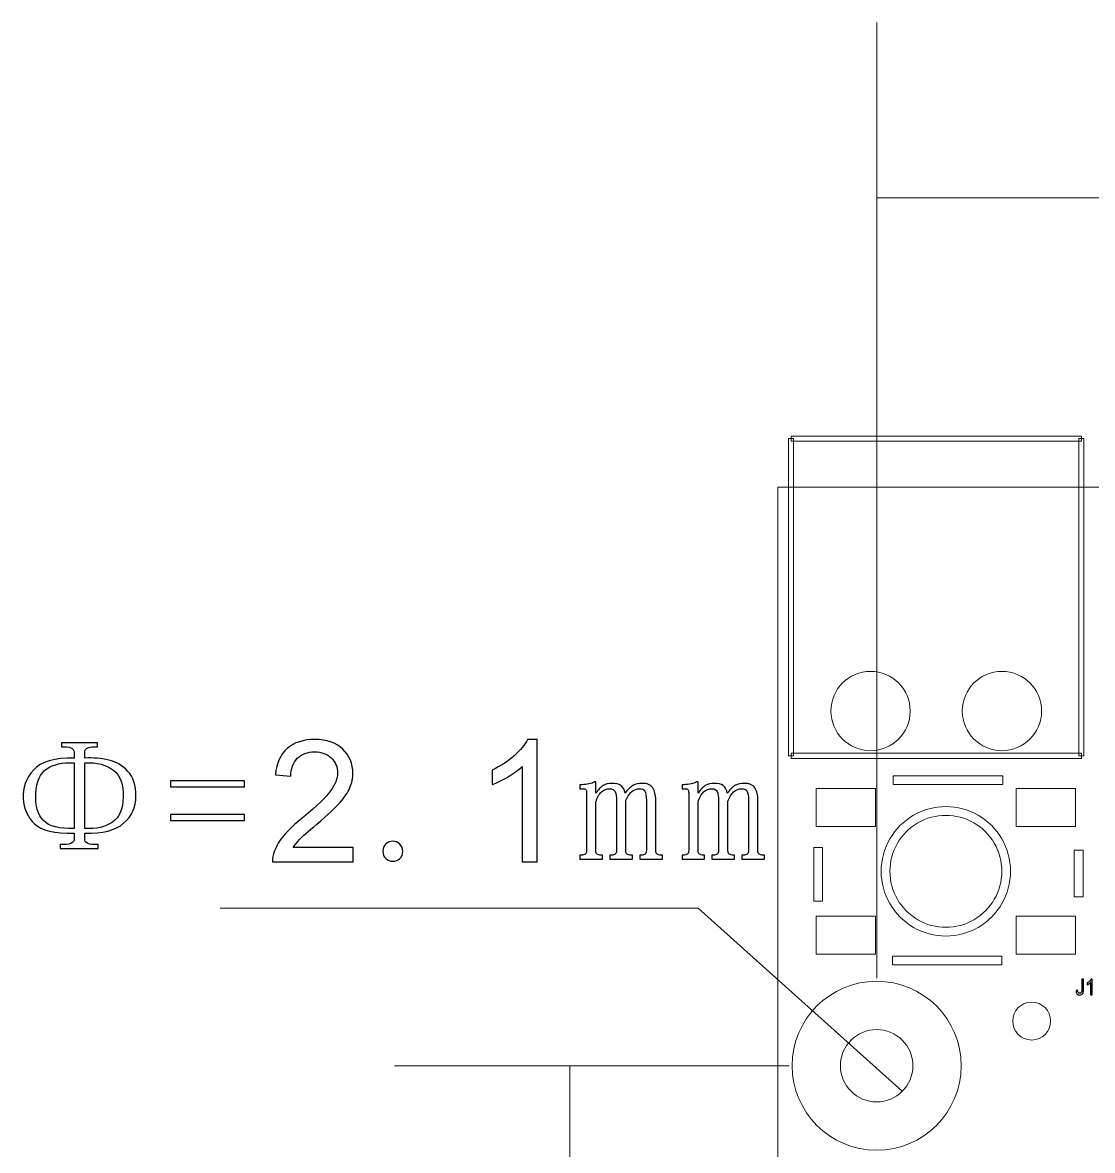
# Model space of a CAD drawing. Header units: millimetres. Extents: x -62 to 58, y -47 to 48.
# Drawn here: x -61.91 to -30.88, y 14.94 to 47.65 of the extents above; entities that cross this region are included whole.
import ezdxf

# ---------------------------------------------------------------- set-up
doc = ezdxf.new("R2010")
doc.units = ezdxf.units.MM
doc.header["$MEASUREMENT"] = 0
for name, color, linetype in [('BG_OUTLINE', 7, 'Continuous'), ('PG_SILKSCREEN_TOP', 7, 'Continuous'), ('PIN_SOLDERMASK_TOP', 7, 'Continuous'), ('RD_SILKSCREEN_TOP', 7, 'Continuous'), ('VC_SOLDERMASK_TOP', 7, 'Continuous')]:
    doc.layers.add(name, color=color, linetype=linetype)

msp = doc.modelspace()

# ---------------------------------------------------------------- linework, layer by layer
at = {"layer": 'BG_OUTLINE', "lineweight": 20}
for points in [[(-37.1347, 19.9389), (-37.1347, 19.9389), (-37.1347, 47.6533), (-37.1347, 47.6533)], [(-37.1347, 42.5733), (-37.1347, 42.5733), (-10.2111, 42.5733), (-10.2111, 42.5733)], [(-39.9999, 21.2812), (-39.9999, 21.2812), (-39.9999, -47.0467), (-39.9999, -47.0467)], [(-39.6745, 17.3989), (-39.6745, 17.3989), (-51.1162, 17.3989), (-51.1162, 17.3989)], [(-46.0362, 9.1232), (-46.0362, 9.1232), (-46.0362, 17.3989), (-46.0362, 17.3989)]]:
    msp.add_open_spline(points, degree=3, dxfattribs=at)
at = {"layer": 'BG_OUTLINE', "lineweight": 9}
for points in [[(-39.9999, -35.8165), (-39.9999, -35.8165), (-39.9999, 34.1833), (-39.9999, 34.1833), (-39.9999, 34.1833), (-39.9999, 34.1833), (39.9999, 34.1833), (39.9999, 34.1833), (39.9999, 34.1833), (39.9999, 34.1833), (39.9999, -35.8165), (39.9999, -35.8165), (39.9999, -35.8165), (39.9999, -35.8165), (-39.9999, -35.8165), (-39.9999, -35.8165)], [(-36.0848, 17.399), (-36.0848, 17.9788), (-36.5549, 18.4489), (-37.1347, 18.4489), (-37.1347, 18.4489), (-37.7146, 18.449), (-38.1847, 17.9789), (-38.1847, 17.399), (-38.1847, 17.399), (-38.1848, 16.8191), (-37.7147, 16.349), (-37.1348, 16.349), (-37.1348, 16.349), (-36.5549, 16.3489), (-36.0848, 16.819), (-36.0848, 17.3989)], [(-36.0848, 17.3989), (-36.0848, 17.9788), (-36.5549, 18.4489), (-37.1347, 18.4489), (-37.1347, 18.4489), (-37.7146, 18.449), (-38.1847, 17.9789), (-38.1847, 17.399), (-38.1847, 17.399), (-38.1848, 16.8191), (-37.7147, 16.349), (-37.1348, 16.3489), (-37.1348, 16.3489), (-36.5549, 16.3489), (-36.0848, 16.819), (-36.0848, 17.3989)], [(-36.0848, 17.3989), (-36.0848, 17.9788), (-36.5549, 18.4489), (-37.1347, 18.4489), (-37.1347, 18.4489), (-37.7146, 18.449), (-38.1847, 17.9789), (-38.1847, 17.399), (-38.1847, 17.399), (-38.1848, 16.8191), (-37.7147, 16.349), (-37.1348, 16.3489), (-37.1348, 16.3489), (-36.5549, 16.3489), (-36.0848, 16.819), (-36.0848, 17.3989)], [(-36.0848, 17.3989), (-36.0848, 17.9788), (-36.5549, 18.4489), (-37.1347, 18.4489), (-37.1347, 18.4489), (-37.7146, 18.4489), (-38.1847, 17.9789), (-38.1847, 17.399), (-38.1847, 17.399), (-38.1848, 16.8191), (-37.7147, 16.349), (-37.1348, 16.3489), (-37.1348, 16.3489), (-36.5549, 16.3489), (-36.0848, 16.819), (-36.0848, 17.3989)], [(-36.0848, 17.3989), (-36.0848, 17.9788), (-36.5549, 18.4489), (-37.1347, 18.4489), (-37.1347, 18.4489), (-37.7146, 18.4489), (-38.1847, 17.9789), (-38.1847, 17.399), (-38.1847, 17.399), (-38.1848, 16.8191), (-37.7147, 16.349), (-37.1348, 16.3489), (-37.1348, 16.3489), (-36.5549, 16.3489), (-36.0848, 16.819), (-36.0848, 17.3989)], [(-36.0848, 17.3989), (-36.0848, 17.9788), (-36.5549, 18.4489), (-37.1347, 18.4489), (-37.1347, 18.4489), (-37.7146, 18.4489), (-38.1847, 17.9788), (-38.1847, 17.399), (-38.1847, 17.399), (-38.1848, 16.8191), (-37.7147, 16.349), (-37.1348, 16.3489), (-37.1348, 16.3489), (-36.5549, 16.3489), (-36.0848, 16.819), (-36.0848, 17.3989)], [(-36.0848, 17.3989), (-36.0848, 17.9788), (-36.5549, 18.4489), (-37.1347, 18.4489), (-37.1347, 18.4489), (-37.7146, 18.4489), (-38.1847, 17.9788), (-38.1847, 17.399), (-38.1847, 17.399), (-38.1848, 16.8191), (-37.7147, 16.349), (-37.1348, 16.3489), (-37.1348, 16.3489), (-36.5549, 16.3489), (-36.0848, 16.819), (-36.0848, 17.3989)], [(-36.0848, 17.3989), (-36.0848, 17.9788), (-36.5549, 18.4489), (-37.1347, 18.4489), (-37.1347, 18.4489), (-37.7146, 18.4489), (-38.1847, 17.9788), (-38.1847, 17.399), (-38.1847, 17.399), (-38.1848, 16.8191), (-37.7147, 16.349), (-37.1348, 16.3489), (-37.1348, 16.3489), (-36.5549, 16.3489), (-36.0848, 16.819), (-36.0848, 17.3989)], [(-36.0848, 17.3989), (-36.0848, 17.9788), (-36.5549, 18.4489), (-37.1347, 18.4489), (-37.1347, 18.4489), (-37.7146, 18.4489), (-38.1847, 17.9788), (-38.1847, 17.399), (-38.1847, 17.399), (-38.1848, 16.8191), (-37.7147, 16.349), (-37.1348, 16.3489), (-37.1348, 16.3489), (-36.5549, 16.3489), (-36.0848, 16.819), (-36.0848, 17.3989)], [(-36.0848, 17.3989), (-36.0848, 17.9788), (-36.5549, 18.4489), (-37.1347, 18.4489), (-37.1347, 18.4489), (-37.7146, 18.4489), (-38.1847, 17.9788), (-38.1847, 17.399), (-38.1847, 17.399), (-38.1848, 16.8191), (-37.7147, 16.3489), (-37.1348, 16.3489), (-37.1348, 16.3489), (-36.5549, 16.3489), (-36.0848, 16.819), (-36.0848, 17.3989)], [(-36.0848, 17.3989), (-36.0848, 17.9788), (-36.5549, 18.4489), (-37.1347, 18.4489), (-37.1347, 18.4489), (-37.7146, 18.4489), (-38.1847, 17.9788), (-38.1847, 17.3989), (-38.1847, 17.3989), (-38.1848, 16.8191), (-37.7147, 16.3489), (-37.1348, 16.3489), (-37.1348, 16.3489), (-36.5549, 16.3489), (-36.0848, 16.819), (-36.0848, 17.3989)], [(-36.0848, 17.3989), (-36.0848, 17.9788), (-36.5549, 18.4489), (-37.1347, 18.4489), (-37.1347, 18.4489), (-37.7146, 18.4489), (-38.1847, 17.9788), (-38.1847, 17.3989), (-38.1847, 17.3989), (-38.1848, 16.8191), (-37.7147, 16.3489), (-37.1348, 16.3489), (-37.1348, 16.3489), (-36.5549, 16.3489), (-36.0848, 16.819), (-36.0848, 17.3989)], [(-36.0848, 17.3989), (-36.0848, 17.9788), (-36.5549, 18.4489), (-37.1347, 18.4489), (-37.1347, 18.4489), (-37.7146, 18.4489), (-38.1847, 17.9788), (-38.1847, 17.3989), (-38.1847, 17.3989), (-38.1848, 16.8191), (-37.7147, 16.3489), (-37.1348, 16.3489), (-37.1348, 16.3489), (-36.5549, 16.3489), (-36.0848, 16.819), (-36.0848, 17.3989)], [(-36.0848, 17.3989), (-36.0848, 17.9788), (-36.5549, 18.4489), (-37.1347, 18.4489), (-37.1347, 18.4489), (-37.7146, 18.4489), (-38.1847, 17.9788), (-38.1847, 17.3989), (-38.1847, 17.3989), (-38.1848, 16.8191), (-37.7147, 16.3489), (-37.1348, 16.3489), (-37.1348, 16.3489), (-36.5549, 16.3489), (-36.0848, 16.819), (-36.0848, 17.3989)], [(-36.0848, 17.3989), (-36.0848, 17.9788), (-36.5549, 18.4489), (-37.1347, 18.4489), (-37.1347, 18.4489), (-37.7146, 18.4489), (-38.1847, 17.9788), (-38.1847, 17.3989), (-38.1847, 17.3989), (-38.1848, 16.8191), (-37.7147, 16.3489), (-37.1348, 16.3489), (-37.1348, 16.3489), (-36.5549, 16.3489), (-36.0848, 16.819), (-36.0848, 17.3989)], [(-36.0848, 17.3989), (-36.0848, 17.9788), (-36.5549, 18.4489), (-37.1347, 18.4489), (-37.1347, 18.4489), (-37.7146, 18.4489), (-38.1847, 17.9788), (-38.1847, 17.3989), (-38.1847, 17.3989), (-38.1848, 16.8191), (-37.7147, 16.3489), (-37.1348, 16.3489), (-37.1348, 16.3489), (-36.5549, 16.3489), (-36.0848, 16.819), (-36.0848, 17.3989)], [(-36.0848, 17.3989), (-36.0848, 17.9788), (-36.5549, 18.4489), (-37.1347, 18.4489), (-37.1347, 18.4489), (-37.7146, 18.4489), (-38.1847, 17.9788), (-38.1847, 17.3989), (-38.1847, 17.3989), (-38.1848, 16.819), (-37.7147, 16.3489), (-37.1348, 16.3489), (-37.1348, 16.3489), (-36.5549, 16.3489), (-36.0848, 16.819), (-36.0848, 17.3989)], [(-36.0848, 17.3989), (-36.0848, 17.9788), (-36.5549, 18.4489), (-37.1347, 18.4489), (-37.1347, 18.4489), (-37.7146, 18.4489), (-38.1847, 17.9788), (-38.1847, 17.3989), (-38.1847, 17.3989), (-38.1848, 16.819), (-37.7147, 16.3489), (-37.1348, 16.3489), (-37.1348, 16.3489), (-36.5549, 16.3489), (-36.0848, 16.819), (-36.0848, 17.3989)], [(-36.0848, 17.3989), (-36.0848, 17.9788), (-36.5549, 18.4489), (-37.1347, 18.4489), (-37.1347, 18.4489), (-37.7146, 18.4489), (-38.1847, 17.9788), (-38.1847, 17.3989), (-38.1847, 17.3989), (-38.1848, 16.819), (-37.7147, 16.3489), (-37.1348, 16.3489), (-37.1348, 16.3489), (-36.5549, 16.3489), (-36.0848, 16.819), (-36.0848, 17.3989)], [(-36.0848, 17.3989), (-36.0848, 17.9788), (-36.5549, 18.4489), (-37.1347, 18.4489), (-37.1347, 18.4489), (-37.7146, 18.4489), (-38.1847, 17.9788), (-38.1847, 17.3989), (-38.1847, 17.3989), (-38.1848, 16.819), (-37.7147, 16.3489), (-37.1348, 16.3489), (-37.1348, 16.3489), (-36.5549, 16.3489), (-36.0848, 16.819), (-36.0848, 17.3989)], [(-36.0848, 17.3989), (-36.0848, 17.9788), (-36.5549, 18.4489), (-37.1347, 18.4489), (-37.1347, 18.4489), (-37.7146, 18.4489), (-38.1847, 17.9788), (-38.1847, 17.3989), (-38.1847, 17.3989), (-38.1848, 16.819), (-37.7147, 16.3489), (-37.1348, 16.3489), (-37.1348, 16.3489), (-36.5549, 16.3489), (-36.0848, 16.819), (-36.0848, 17.3989)]]:
    msp.add_open_spline(points, degree=3, knots=[0, 0, 0, 0, 0.25, 0.25, 0.25, 0.25, 0.5, 0.5, 0.5, 0.5, 0.75, 0.75, 0.75, 0.75, 1, 1, 1, 1], dxfattribs=at)
at = {"layer": 'BG_OUTLINE'}
for points, knots in [([(-52.32, 23.7295), (-52.32, 23.7295), (-52.32, 23.3122), (-52.32, 23.3122), (-52.32, 23.3122), (-52.32, 23.3122), (-54.6569, 23.3122), (-54.6569, 23.3122), (-54.6569, 23.3122), (-54.6602, 23.4167), (-54.6437, 23.5172), (-54.6067, 23.6135), (-54.6067, 23.6135), (-54.5474, 23.7732), (-54.4519, 23.9296), (-54.3211, 24.0843), (-54.3211, 24.0843), (-54.1893, 24.2382), (-54, 24.4168), (-53.7531, 24.6193), (-53.7531, 24.6193), (-53.3687, 24.9346), (-53.1086, 25.184), (-52.9736, 25.3684), (-52.9736, 25.3684), (-52.8386, 25.5519), (-52.7711, 25.7265), (-52.7711, 25.8903), (-52.7711, 25.8903), (-52.7711, 26.0623), (-52.8328, 26.2072), (-52.9555, 26.3257), (-52.9555, 26.3257), (-53.0789, 26.4434), (-53.2395, 26.5027), (-53.437, 26.5027), (-53.437, 26.5027), (-53.6461, 26.5027), (-53.8132, 26.4401), (-53.9383, 26.3142), (-53.9383, 26.3142), (-54.0642, 26.1891), (-54.1276, 26.0154), (-54.1293, 25.7939), (-54.1293, 25.7939), (-54.1293, 25.7939), (-54.5754, 25.8392), (-54.5754, 25.8392), (-54.5754, 25.8392), (-54.5449, 26.1726), (-54.4297, 26.4261), (-54.2305, 26.6006), (-54.2305, 26.6006), (-54.0313, 26.7751), (-53.763, 26.8624), (-53.4271, 26.8624), (-53.4271, 26.8624), (-53.088, 26.8624), (-52.8197, 26.7677), (-52.6221, 26.58), (-52.6221, 26.58), (-52.4237, 26.3915), (-52.325, 26.1586), (-52.325, 25.8804), (-52.325, 25.8804), (-52.325, 25.7388), (-52.3538, 25.5997), (-52.4122, 25.463), (-52.4122, 25.463), (-52.4698, 25.3264), (-52.5661, 25.1824), (-52.7003, 25.0317), (-52.7003, 25.0317), (-52.8345, 24.8803), (-53.0575, 24.6728), (-53.3695, 24.4094), (-53.3695, 24.4094), (-53.6296, 24.1905), (-53.7967, 24.0423), (-53.8708, 23.9641), (-53.8708, 23.9641), (-53.9449, 23.8867), (-54.0058, 23.8085), (-54.0544, 23.7295), (-54.0544, 23.7295), (-54.0544, 23.7295), (-52.32, 23.7295), (-52.32, 23.7295)], [0, 0, 0, 0, 0.0454545, 0.0454545, 0.0454545, 0.0454545, 0.0909091, 0.0909091, 0.0909091, 0.0909091, 0.1363636, 0.1363636, 0.1363636, 0.1363636, 0.1818182, 0.1818182, 0.1818182, 0.1818182, 0.2272727, 0.2272727, 0.2272727, 0.2272727, 0.2727273, 0.2727273, 0.2727273, 0.2727273, 0.3181818, 0.3181818, 0.3181818, 0.3181818, 0.3636364, 0.3636364, 0.3636364, 0.3636364, 0.4090909, 0.4090909, 0.4090909, 0.4090909, 0.4545455, 0.4545455, 0.4545455, 0.4545455, 0.5, 0.5, 0.5, 0.5, 0.5454545, 0.5454545, 0.5454545, 0.5454545, 0.5909091, 0.5909091, 0.5909091, 0.5909091, 0.6363636, 0.6363636, 0.6363636, 0.6363636, 0.6818182, 0.6818182, 0.6818182, 0.6818182, 0.7272727, 0.7272727, 0.7272727, 0.7272727, 0.7727273, 0.7727273, 0.7727273, 0.7727273, 0.8181818, 0.8181818, 0.8181818, 0.8181818, 0.8636364, 0.8636364, 0.8636364, 0.8636364, 0.9090909, 0.9090909, 0.9090909, 0.9090909, 0.9545455, 0.9545455, 0.9545455, 0.9545455, 1, 1, 1, 1]), ([(-46.9825, 23.3122), (-46.9825, 23.3122), (-47.4163, 23.3122), (-47.4163, 23.3122), (-47.4163, 23.3122), (-47.4163, 23.3122), (-47.4163, 26.0779), (-47.4163, 26.0779), (-47.4163, 26.0779), (-47.5208, 25.9783), (-47.6575, 25.8787), (-47.827, 25.7791), (-47.827, 25.7791), (-47.9974, 25.6795), (-48.1497, 25.6046), (-48.2847, 25.5552), (-48.2847, 25.5552), (-48.2847, 25.5552), (-48.2847, 25.9742), (-48.2847, 25.9742), (-48.2847, 25.9742), (-48.0419, 26.0886), (-47.8295, 26.2269), (-47.6476, 26.3891), (-47.6476, 26.3891), (-47.4665, 26.5521), (-47.3373, 26.7093), (-47.2615, 26.8624), (-47.2615, 26.8624), (-47.2615, 26.8624), (-46.9825, 26.8624), (-46.9825, 26.8624), (-46.9825, 26.8624), (-46.9825, 26.8624), (-46.9825, 23.3122), (-46.9825, 23.3122)], [0, 0, 0, 0, 0.1111111, 0.1111111, 0.1111111, 0.1111111, 0.2222222, 0.2222222, 0.2222222, 0.2222222, 0.3333333, 0.3333333, 0.3333333, 0.3333333, 0.4444444, 0.4444444, 0.4444444, 0.4444444, 0.5555556, 0.5555556, 0.5555556, 0.5555556, 0.6666667, 0.6666667, 0.6666667, 0.6666667, 0.7777778, 0.7777778, 0.7777778, 0.7777778, 0.8888889, 0.8888889, 0.8888889, 0.8888889, 1, 1, 1, 1]), ([(-61.5902, 25.9742), (-61.3712, 26.2187), (-60.9786, 26.3347), (-60.4131, 26.3216), (-60.4131, 26.3216), (-60.4131, 26.3216), (-60.4131, 26.4953), (-60.4131, 26.4953), (-60.4131, 26.4953), (-60.4131, 26.6113), (-60.5349, 26.6624), (-60.7794, 26.65), (-60.7794, 26.65), (-60.7794, 26.65), (-60.7794, 26.7652), (-60.7794, 26.7652), (-60.7794, 26.7652), (-60.7794, 26.7652), (-59.7381, 26.7652), (-59.7381, 26.7652), (-59.7381, 26.7652), (-59.7381, 26.7652), (-59.7381, 26.65), (-59.7381, 26.65), (-59.7381, 26.65), (-59.9818, 26.6624), (-60.1044, 26.6113), (-60.1044, 26.4953), (-60.1044, 26.4953), (-60.1044, 26.4953), (-60.1044, 26.3216), (-60.1044, 26.3216), (-60.1044, 26.3216), (-59.8599, 26.3347), (-59.6286, 26.315), (-59.4097, 26.264), (-59.4097, 26.264), (-59.1916, 26.2121), (-59.0047, 26.1034), (-58.85, 25.9363), (-58.85, 25.9363), (-58.696, 25.7684), (-58.6187, 25.5273), (-58.6187, 25.2128), (-58.6187, 25.2128), (-58.6187, 24.8976), (-58.738, 24.6366), (-58.9759, 24.4308), (-58.9759, 24.4308), (-59.2138, 24.2251), (-59.5899, 24.1287), (-60.1044, 24.1419), (-60.1044, 24.1419), (-60.1044, 24.1419), (-60.1044, 23.9872), (-60.1044, 23.9872), (-60.1044, 23.9872), (-60.1176, 23.8588), (-59.9883, 23.8011), (-59.7184, 23.8135), (-59.7184, 23.8135), (-59.7184, 23.8135), (-59.7184, 23.6982), (-59.7184, 23.6982), (-59.7184, 23.6982), (-59.7184, 23.6982), (-60.8181, 23.6982), (-60.8181, 23.6982), (-60.8181, 23.6982), (-60.8181, 23.6982), (-60.8181, 23.8135), (-60.8181, 23.8135), (-60.8181, 23.8135), (-60.5349, 23.8011), (-60.3999, 23.8588), (-60.4131, 23.9872), (-60.4131, 23.9872), (-60.4131, 23.9872), (-60.4131, 24.1419), (-60.4131, 24.1419), (-60.4131, 24.1419), (-60.9786, 24.1287), (-61.3613, 24.2193), (-61.5605, 24.4119), (-61.5605, 24.4119), (-61.7606, 24.6045), (-61.8692, 24.8523), (-61.889, 25.1544), (-61.889, 25.1544), (-61.9079, 25.4565), (-61.8083, 25.7306), (-61.5902, 25.9742)], [0, 0, 0, 0, 0.0434783, 0.0434783, 0.0434783, 0.0434783, 0.0869565, 0.0869565, 0.0869565, 0.0869565, 0.1304348, 0.1304348, 0.1304348, 0.1304348, 0.173913, 0.173913, 0.173913, 0.173913, 0.2173913, 0.2173913, 0.2173913, 0.2173913, 0.2608696, 0.2608696, 0.2608696, 0.2608696, 0.3043478, 0.3043478, 0.3043478, 0.3043478, 0.3478261, 0.3478261, 0.3478261, 0.3478261, 0.3913043, 0.3913043, 0.3913043, 0.3913043, 0.4347826, 0.4347826, 0.4347826, 0.4347826, 0.4782609, 0.4782609, 0.4782609, 0.4782609, 0.5217391, 0.5217391, 0.5217391, 0.5217391, 0.5652174, 0.5652174, 0.5652174, 0.5652174, 0.6086957, 0.6086957, 0.6086957, 0.6086957, 0.6521739, 0.6521739, 0.6521739, 0.6521739, 0.6956522, 0.6956522, 0.6956522, 0.6956522, 0.7391304, 0.7391304, 0.7391304, 0.7391304, 0.7826087, 0.7826087, 0.7826087, 0.7826087, 0.826087, 0.826087, 0.826087, 0.826087, 0.8695652, 0.8695652, 0.8695652, 0.8695652, 0.9130435, 0.9130435, 0.9130435, 0.9130435, 0.9565217, 0.9565217, 0.9565217, 0.9565217, 1, 1, 1, 1]), ([(-61.3004, 24.5082), (-61.1333, 24.3411), (-60.8378, 24.2637), (-60.4131, 24.2769), (-60.4131, 24.2769), (-60.4131, 24.2769), (-60.4131, 26.1866), (-60.4131, 26.1866), (-60.4131, 26.1866), (-60.7473, 26.1998), (-61.0107, 26.1421), (-61.2041, 26.0129), (-61.2041, 26.0129), (-61.3967, 25.8845), (-61.5029, 25.6433), (-61.5227, 25.2894), (-61.5227, 25.2894), (-61.5416, 24.9362), (-61.4675, 24.6753), (-61.3004, 24.5082)], [0, 0, 0, 0, 0.2, 0.2, 0.2, 0.2, 0.4, 0.4, 0.4, 0.4, 0.6, 0.6, 0.6, 0.6, 0.8, 0.8, 0.8, 0.8, 1, 1, 1, 1]), ([(-59.2648, 25.9652), (-59.4648, 26.1257), (-59.7439, 26.1998), (-60.1044, 26.1866), (-60.1044, 26.1866), (-60.1044, 26.1866), (-60.1044, 24.2769), (-60.1044, 24.2769), (-60.1044, 24.2769), (-59.7702, 24.2637), (-59.5027, 24.3247), (-59.3035, 24.4605), (-59.3035, 24.4605), (-59.1043, 24.5955), (-58.9981, 24.8391), (-58.9858, 25.1931), (-58.9858, 25.1931), (-58.9726, 25.547), (-59.0656, 25.8038), (-59.2648, 25.9652)], [0, 0, 0, 0, 0.2, 0.2, 0.2, 0.2, 0.4, 0.4, 0.4, 0.4, 0.6, 0.6, 0.6, 0.6, 0.8, 0.8, 0.8, 0.8, 1, 1, 1, 1]), ([(-57.6153, 25.4919), (-57.6153, 25.4919), (-57.6153, 25.6655), (-57.6153, 25.6655), (-57.6153, 25.6655), (-57.6153, 25.6655), (-55.4735, 25.6655), (-55.4735, 25.6655), (-55.4735, 25.6655), (-55.4735, 25.6655), (-55.4735, 25.4919), (-55.4735, 25.4919), (-55.4735, 25.4919), (-55.4735, 25.4919), (-57.6153, 25.4919), (-57.6153, 25.4919)], [0, 0, 0, 0, 0.25, 0.25, 0.25, 0.25, 0.5, 0.5, 0.5, 0.5, 0.75, 0.75, 0.75, 0.75, 1, 1, 1, 1]), ([(-45.6825, 25.5503), (-45.615, 25.5503), (-45.5483, 25.5569), (-45.4808, 25.5701), (-45.4808, 25.5701), (-45.4141, 25.5824), (-45.3606, 25.6022), (-45.3203, 25.6277), (-45.3203, 25.6277), (-45.3203, 25.6277), (-45.28, 25.6277), (-45.28, 25.6277), (-45.28, 25.6277), (-45.28, 25.6277), (-45.28, 25.2992), (-45.28, 25.2992), (-45.28, 25.2992), (-45.2158, 25.4021), (-45.145, 25.4762), (-45.0676, 25.5215), (-45.0676, 25.5215), (-44.9902, 25.5668), (-44.9071, 25.589), (-44.8165, 25.589), (-44.8165, 25.589), (-44.7013, 25.589), (-44.6107, 25.5668), (-44.5465, 25.5215), (-44.5465, 25.5215), (-44.4823, 25.4762), (-44.4437, 25.4021), (-44.4305, 25.2992), (-44.4305, 25.2992), (-44.3663, 25.4021), (-44.2922, 25.4762), (-44.2091, 25.5215), (-44.2091, 25.5215), (-44.1251, 25.5668), (-44.0387, 25.589), (-43.9481, 25.589), (-43.9481, 25.589), (-43.7942, 25.589), (-43.688, 25.5437), (-43.6296, 25.454), (-43.6296, 25.454), (-43.572, 25.3643), (-43.5431, 25.2482), (-43.5431, 25.1066), (-43.5431, 25.1066), (-43.5431, 25.1066), (-43.5431, 23.6406), (-43.5431, 23.6406), (-43.5431, 23.6406), (-43.5431, 23.5896), (-43.53, 23.5542), (-43.5045, 23.5344), (-43.5045, 23.5344), (-43.4789, 23.5155), (-43.4403, 23.5056), (-43.3892, 23.5056), (-43.3892, 23.5056), (-43.3892, 23.5056), (-43.3505, 23.5056), (-43.3505, 23.5056), (-43.3505, 23.5056), (-43.3505, 23.5056), (-43.3505, 23.3896), (-43.3505, 23.3896), (-43.3505, 23.3896), (-43.3505, 23.3896), (-44.0057, 23.3896), (-44.0057, 23.3896), (-44.0057, 23.3896), (-44.0057, 23.3896), (-44.0057, 23.5056), (-44.0057, 23.5056), (-44.0057, 23.5056), (-44.0057, 23.5056), (-43.9671, 23.5056), (-43.9671, 23.5056), (-43.9671, 23.5056), (-43.916, 23.5056), (-43.8773, 23.5155), (-43.8518, 23.5344), (-43.8518, 23.5344), (-43.8263, 23.5542), (-43.8131, 23.5896), (-43.8131, 23.6406), (-43.8131, 23.6406), (-43.8131, 23.6406), (-43.8131, 25.0869), (-43.8131, 25.0869), (-43.8131, 25.0869), (-43.8131, 25.2285), (-43.8296, 25.3215), (-43.8617, 25.3667), (-43.8617, 25.3667), (-43.8938, 25.412), (-43.9415, 25.4342), (-44.0066, 25.4342), (-44.0066, 25.4342), (-44.0963, 25.4342), (-44.177, 25.4021), (-44.2477, 25.3379), (-44.2477, 25.3379), (-44.3185, 25.2737), (-44.3729, 25.1832), (-44.4116, 25.0679), (-44.4116, 25.0679), (-44.4116, 25.0679), (-44.4116, 23.6406), (-44.4116, 23.6406), (-44.4116, 23.6406), (-44.4116, 23.5896), (-44.3984, 23.5542), (-44.3729, 23.5344), (-44.3729, 23.5344), (-44.3473, 23.5155), (-44.3087, 23.5056), (-44.2576, 23.5056), (-44.2576, 23.5056), (-44.2576, 23.5056), (-44.2189, 23.5056), (-44.2189, 23.5056), (-44.2189, 23.5056), (-44.2189, 23.5056), (-44.2189, 23.3896), (-44.2189, 23.3896), (-44.2189, 23.3896), (-44.2189, 23.3896), (-44.8742, 23.3896), (-44.8742, 23.3896), (-44.8742, 23.3896), (-44.8742, 23.3896), (-44.8742, 23.5056), (-44.8742, 23.5056), (-44.8742, 23.5056), (-44.8742, 23.5056), (-44.8355, 23.5056), (-44.8355, 23.5056), (-44.8355, 23.5056), (-44.7844, 23.5056), (-44.7457, 23.5155), (-44.7202, 23.5344), (-44.7202, 23.5344), (-44.6947, 23.5542), (-44.6815, 23.5896), (-44.6815, 23.6406), (-44.6815, 23.6406), (-44.6815, 23.6406), (-44.6815, 25.0869), (-44.6815, 25.0869), (-44.6815, 25.0869), (-44.6815, 25.2029), (-44.6947, 25.2894), (-44.7202, 25.3478), (-44.7202, 25.3478), (-44.7457, 25.4054), (-44.7976, 25.4342), (-44.875, 25.4342), (-44.875, 25.4342), (-44.9647, 25.4342), (-45.0454, 25.4021), (-45.1162, 25.3379), (-45.1162, 25.3379), (-45.1869, 25.2737), (-45.2413, 25.1774), (-45.28, 25.0482), (-45.28, 25.0482), (-45.28, 25.0482), (-45.28, 23.6406), (-45.28, 23.6406), (-45.28, 23.6406), (-45.28, 23.5896), (-45.2668, 23.5542), (-45.2413, 23.5344), (-45.2413, 23.5344), (-45.2158, 23.5155), (-45.1771, 23.5056), (-45.126, 23.5056), (-45.126, 23.5056), (-45.126, 23.5056), (-45.0873, 23.5056), (-45.0873, 23.5056), (-45.0873, 23.5056), (-45.0873, 23.5056), (-45.0873, 23.3896), (-45.0873, 23.3896), (-45.0873, 23.3896), (-45.0873, 23.3896), (-45.7426, 23.3896), (-45.7426, 23.3896), (-45.7426, 23.3896), (-45.7426, 23.3896), (-45.7426, 23.5056), (-45.7426, 23.5056), (-45.7426, 23.5056), (-45.7426, 23.5056), (-45.7039, 23.5056), (-45.7039, 23.5056), (-45.7039, 23.5056), (-45.6528, 23.5056), (-45.6141, 23.5155), (-45.5886, 23.5344), (-45.5886, 23.5344), (-45.5631, 23.5542), (-45.5499, 23.5896), (-45.5499, 23.6406), (-45.5499, 23.6406), (-45.5499, 23.6406), (-45.5499, 25.3182), (-45.5499, 25.3182), (-45.5499, 25.3182), (-45.5499, 25.3569), (-45.5574, 25.3857), (-45.5713, 25.4054), (-45.5713, 25.4054), (-45.5853, 25.4244), (-45.6141, 25.4342), (-45.657, 25.4342), (-45.657, 25.4342), (-45.657, 25.4342), (-45.7426, 25.4342), (-45.7426, 25.4342), (-45.7426, 25.4342), (-45.7426, 25.4342), (-45.7426, 25.5503), (-45.7426, 25.5503), (-45.7426, 25.5503), (-45.7426, 25.5503), (-45.6825, 25.5503), (-45.6825, 25.5503)], [0, 0, 0, 0, 0.0172414, 0.0172414, 0.0172414, 0.0172414, 0.0344828, 0.0344828, 0.0344828, 0.0344828, 0.0517241, 0.0517241, 0.0517241, 0.0517241, 0.0689655, 0.0689655, 0.0689655, 0.0689655, 0.0862069, 0.0862069, 0.0862069, 0.0862069, 0.1034483, 0.1034483, 0.1034483, 0.1034483, 0.1206897, 0.1206897, 0.1206897, 0.1206897, 0.137931, 0.137931, 0.137931, 0.137931, 0.1551724, 0.1551724, 0.1551724, 0.1551724, 0.1724138, 0.1724138, 0.1724138, 0.1724138, 0.1896552, 0.1896552, 0.1896552, 0.1896552, 0.2068966, 0.2068966, 0.2068966, 0.2068966, 0.2241379, 0.2241379, 0.2241379, 0.2241379, 0.2413793, 0.2413793, 0.2413793, 0.2413793, 0.2586207, 0.2586207, 0.2586207, 0.2586207, 0.2758621, 0.2758621, 0.2758621, 0.2758621, 0.2931034, 0.2931034, 0.2931034, 0.2931034, 0.3103448, 0.3103448, 0.3103448, 0.3103448, 0.3275862, 0.3275862, 0.3275862, 0.3275862, 0.3448276, 0.3448276, 0.3448276, 0.3448276, 0.362069, 0.362069, 0.362069, 0.362069, 0.3793103, 0.3793103, 0.3793103, 0.3793103, 0.3965517, 0.3965517, 0.3965517, 0.3965517, 0.4137931, 0.4137931, 0.4137931, 0.4137931, 0.4310345, 0.4310345, 0.4310345, 0.4310345, 0.4482759, 0.4482759, 0.4482759, 0.4482759, 0.4655172, 0.4655172, 0.4655172, 0.4655172, 0.4827586, 0.4827586, 0.4827586, 0.4827586, 0.5, 0.5, 0.5, 0.5, 0.5172414, 0.5172414, 0.5172414, 0.5172414, 0.5344828, 0.5344828, 0.5344828, 0.5344828, 0.5517241, 0.5517241, 0.5517241, 0.5517241, 0.5689655, 0.5689655, 0.5689655, 0.5689655, 0.5862069, 0.5862069, 0.5862069, 0.5862069, 0.6034483, 0.6034483, 0.6034483, 0.6034483, 0.6206897, 0.6206897, 0.6206897, 0.6206897, 0.637931, 0.637931, 0.637931, 0.637931, 0.6551724, 0.6551724, 0.6551724, 0.6551724, 0.6724138, 0.6724138, 0.6724138, 0.6724138, 0.6896552, 0.6896552, 0.6896552, 0.6896552, 0.7068966, 0.7068966, 0.7068966, 0.7068966, 0.7241379, 0.7241379, 0.7241379, 0.7241379, 0.7413793, 0.7413793, 0.7413793, 0.7413793, 0.7586207, 0.7586207, 0.7586207, 0.7586207, 0.7758621, 0.7758621, 0.7758621, 0.7758621, 0.7931034, 0.7931034, 0.7931034, 0.7931034, 0.8103448, 0.8103448, 0.8103448, 0.8103448, 0.8275862, 0.8275862, 0.8275862, 0.8275862, 0.8448276, 0.8448276, 0.8448276, 0.8448276, 0.862069, 0.862069, 0.862069, 0.862069, 0.8793103, 0.8793103, 0.8793103, 0.8793103, 0.8965517, 0.8965517, 0.8965517, 0.8965517, 0.9137931, 0.9137931, 0.9137931, 0.9137931, 0.9310345, 0.9310345, 0.9310345, 0.9310345, 0.9482759, 0.9482759, 0.9482759, 0.9482759, 0.9655172, 0.9655172, 0.9655172, 0.9655172, 0.9827586, 0.9827586, 0.9827586, 0.9827586, 1, 1, 1, 1]), ([(-42.7192, 25.5503), (-42.6517, 25.5503), (-42.585, 25.5569), (-42.5175, 25.5701), (-42.5175, 25.5701), (-42.4508, 25.5824), (-42.3973, 25.6022), (-42.357, 25.6277), (-42.357, 25.6277), (-42.357, 25.6277), (-42.3167, 25.6277), (-42.3167, 25.6277), (-42.3167, 25.6277), (-42.3167, 25.6277), (-42.3167, 25.2992), (-42.3167, 25.2992), (-42.3167, 25.2992), (-42.2525, 25.4021), (-42.1817, 25.4762), (-42.1043, 25.5215), (-42.1043, 25.5215), (-42.0269, 25.5668), (-41.9438, 25.589), (-41.8532, 25.589), (-41.8532, 25.589), (-41.738, 25.589), (-41.6474, 25.5668), (-41.5832, 25.5215), (-41.5832, 25.5215), (-41.519, 25.4762), (-41.4804, 25.4021), (-41.4672, 25.2992), (-41.4672, 25.2992), (-41.403, 25.4021), (-41.3289, 25.4762), (-41.2458, 25.5215), (-41.2458, 25.5215), (-41.1618, 25.5668), (-41.0754, 25.589), (-40.9848, 25.589), (-40.9848, 25.589), (-40.8309, 25.589), (-40.7247, 25.5437), (-40.6663, 25.454), (-40.6663, 25.454), (-40.6087, 25.3643), (-40.5798, 25.2482), (-40.5798, 25.1066), (-40.5798, 25.1066), (-40.5798, 25.1066), (-40.5798, 23.6406), (-40.5798, 23.6406), (-40.5798, 23.6406), (-40.5798, 23.5896), (-40.5667, 23.5542), (-40.5412, 23.5344), (-40.5412, 23.5344), (-40.5156, 23.5155), (-40.477, 23.5056), (-40.4259, 23.5056), (-40.4259, 23.5056), (-40.4259, 23.5056), (-40.3872, 23.5056), (-40.3872, 23.5056), (-40.3872, 23.5056), (-40.3872, 23.5056), (-40.3872, 23.3896), (-40.3872, 23.3896), (-40.3872, 23.3896), (-40.3872, 23.3896), (-41.0424, 23.3896), (-41.0424, 23.3896), (-41.0424, 23.3896), (-41.0424, 23.3896), (-41.0424, 23.5056), (-41.0424, 23.5056), (-41.0424, 23.5056), (-41.0424, 23.5056), (-41.0038, 23.5056), (-41.0038, 23.5056), (-41.0038, 23.5056), (-40.9527, 23.5056), (-40.914, 23.5155), (-40.8885, 23.5344), (-40.8885, 23.5344), (-40.863, 23.5542), (-40.8498, 23.5896), (-40.8498, 23.6406), (-40.8498, 23.6406), (-40.8498, 23.6406), (-40.8498, 25.0869), (-40.8498, 25.0869), (-40.8498, 25.0869), (-40.8498, 25.2285), (-40.8663, 25.3215), (-40.8984, 25.3667), (-40.8984, 25.3667), (-40.9305, 25.412), (-40.9782, 25.4342), (-41.0433, 25.4342), (-41.0433, 25.4342), (-41.133, 25.4342), (-41.2137, 25.4021), (-41.2844, 25.3379), (-41.2844, 25.3379), (-41.3552, 25.2737), (-41.4096, 25.1832), (-41.4483, 25.0679), (-41.4483, 25.0679), (-41.4483, 25.0679), (-41.4483, 23.6406), (-41.4483, 23.6406), (-41.4483, 23.6406), (-41.4483, 23.5896), (-41.4351, 23.5542), (-41.4096, 23.5344), (-41.4096, 23.5344), (-41.384, 23.5155), (-41.3454, 23.5056), (-41.2943, 23.5056), (-41.2943, 23.5056), (-41.2943, 23.5056), (-41.2556, 23.5056), (-41.2556, 23.5056), (-41.2556, 23.5056), (-41.2556, 23.5056), (-41.2556, 23.3896), (-41.2556, 23.3896), (-41.2556, 23.3896), (-41.2556, 23.3896), (-41.9109, 23.3896), (-41.9109, 23.3896), (-41.9109, 23.3896), (-41.9109, 23.3896), (-41.9109, 23.5056), (-41.9109, 23.5056), (-41.9109, 23.5056), (-41.9109, 23.5056), (-41.8722, 23.5056), (-41.8722, 23.5056), (-41.8722, 23.5056), (-41.8211, 23.5056), (-41.7824, 23.5155), (-41.7569, 23.5344), (-41.7569, 23.5344), (-41.7314, 23.5542), (-41.7182, 23.5896), (-41.7182, 23.6406), (-41.7182, 23.6406), (-41.7182, 23.6406), (-41.7182, 25.0869), (-41.7182, 25.0869), (-41.7182, 25.0869), (-41.7182, 25.2029), (-41.7314, 25.2894), (-41.7569, 25.3478), (-41.7569, 25.3478), (-41.7824, 25.4054), (-41.8343, 25.4342), (-41.9117, 25.4342), (-41.9117, 25.4342), (-42.0014, 25.4342), (-42.0821, 25.4021), (-42.1529, 25.3379), (-42.1529, 25.3379), (-42.2236, 25.2737), (-42.278, 25.1774), (-42.3167, 25.0482), (-42.3167, 25.0482), (-42.3167, 25.0482), (-42.3167, 23.6406), (-42.3167, 23.6406), (-42.3167, 23.6406), (-42.3167, 23.5896), (-42.3035, 23.5542), (-42.278, 23.5344), (-42.278, 23.5344), (-42.2525, 23.5155), (-42.2138, 23.5056), (-42.1627, 23.5056), (-42.1627, 23.5056), (-42.1627, 23.5056), (-42.124, 23.5056), (-42.124, 23.5056), (-42.124, 23.5056), (-42.124, 23.5056), (-42.124, 23.3896), (-42.124, 23.3896), (-42.124, 23.3896), (-42.124, 23.3896), (-42.7793, 23.3896), (-42.7793, 23.3896), (-42.7793, 23.3896), (-42.7793, 23.3896), (-42.7793, 23.5056), (-42.7793, 23.5056), (-42.7793, 23.5056), (-42.7793, 23.5056), (-42.7406, 23.5056), (-42.7406, 23.5056), (-42.7406, 23.5056), (-42.6895, 23.5056), (-42.6508, 23.5155), (-42.6253, 23.5344), (-42.6253, 23.5344), (-42.5998, 23.5542), (-42.5866, 23.5896), (-42.5866, 23.6406), (-42.5866, 23.6406), (-42.5866, 23.6406), (-42.5866, 25.3182), (-42.5866, 25.3182), (-42.5866, 25.3182), (-42.5866, 25.3569), (-42.5941, 25.3857), (-42.608, 25.4054), (-42.608, 25.4054), (-42.622, 25.4244), (-42.6508, 25.4342), (-42.6937, 25.4342), (-42.6937, 25.4342), (-42.6937, 25.4342), (-42.7793, 25.4342), (-42.7793, 25.4342), (-42.7793, 25.4342), (-42.7793, 25.4342), (-42.7793, 25.5503), (-42.7793, 25.5503), (-42.7793, 25.5503), (-42.7793, 25.5503), (-42.7192, 25.5503), (-42.7192, 25.5503)], [0, 0, 0, 0, 0.0172414, 0.0172414, 0.0172414, 0.0172414, 0.0344828, 0.0344828, 0.0344828, 0.0344828, 0.0517241, 0.0517241, 0.0517241, 0.0517241, 0.0689655, 0.0689655, 0.0689655, 0.0689655, 0.0862069, 0.0862069, 0.0862069, 0.0862069, 0.1034483, 0.1034483, 0.1034483, 0.1034483, 0.1206897, 0.1206897, 0.1206897, 0.1206897, 0.137931, 0.137931, 0.137931, 0.137931, 0.1551724, 0.1551724, 0.1551724, 0.1551724, 0.1724138, 0.1724138, 0.1724138, 0.1724138, 0.1896552, 0.1896552, 0.1896552, 0.1896552, 0.2068966, 0.2068966, 0.2068966, 0.2068966, 0.2241379, 0.2241379, 0.2241379, 0.2241379, 0.2413793, 0.2413793, 0.2413793, 0.2413793, 0.2586207, 0.2586207, 0.2586207, 0.2586207, 0.2758621, 0.2758621, 0.2758621, 0.2758621, 0.2931034, 0.2931034, 0.2931034, 0.2931034, 0.3103448, 0.3103448, 0.3103448, 0.3103448, 0.3275862, 0.3275862, 0.3275862, 0.3275862, 0.3448276, 0.3448276, 0.3448276, 0.3448276, 0.362069, 0.362069, 0.362069, 0.362069, 0.3793103, 0.3793103, 0.3793103, 0.3793103, 0.3965517, 0.3965517, 0.3965517, 0.3965517, 0.4137931, 0.4137931, 0.4137931, 0.4137931, 0.4310345, 0.4310345, 0.4310345, 0.4310345, 0.4482759, 0.4482759, 0.4482759, 0.4482759, 0.4655172, 0.4655172, 0.4655172, 0.4655172, 0.4827586, 0.4827586, 0.4827586, 0.4827586, 0.5, 0.5, 0.5, 0.5, 0.5172414, 0.5172414, 0.5172414, 0.5172414, 0.5344828, 0.5344828, 0.5344828, 0.5344828, 0.5517241, 0.5517241, 0.5517241, 0.5517241, 0.5689655, 0.5689655, 0.5689655, 0.5689655, 0.5862069, 0.5862069, 0.5862069, 0.5862069, 0.6034483, 0.6034483, 0.6034483, 0.6034483, 0.6206897, 0.6206897, 0.6206897, 0.6206897, 0.637931, 0.637931, 0.637931, 0.637931, 0.6551724, 0.6551724, 0.6551724, 0.6551724, 0.6724138, 0.6724138, 0.6724138, 0.6724138, 0.6896552, 0.6896552, 0.6896552, 0.6896552, 0.7068966, 0.7068966, 0.7068966, 0.7068966, 0.7241379, 0.7241379, 0.7241379, 0.7241379, 0.7413793, 0.7413793, 0.7413793, 0.7413793, 0.7586207, 0.7586207, 0.7586207, 0.7586207, 0.7758621, 0.7758621, 0.7758621, 0.7758621, 0.7931034, 0.7931034, 0.7931034, 0.7931034, 0.8103448, 0.8103448, 0.8103448, 0.8103448, 0.8275862, 0.8275862, 0.8275862, 0.8275862, 0.8448276, 0.8448276, 0.8448276, 0.8448276, 0.862069, 0.862069, 0.862069, 0.862069, 0.8793103, 0.8793103, 0.8793103, 0.8793103, 0.8965517, 0.8965517, 0.8965517, 0.8965517, 0.9137931, 0.9137931, 0.9137931, 0.9137931, 0.9310345, 0.9310345, 0.9310345, 0.9310345, 0.9482759, 0.9482759, 0.9482759, 0.9482759, 0.9655172, 0.9655172, 0.9655172, 0.9655172, 0.9827586, 0.9827586, 0.9827586, 0.9827586, 1, 1, 1, 1]), ([(-57.6153, 24.5082), (-57.6153, 24.5082), (-57.6153, 24.6819), (-57.6153, 24.6819), (-57.6153, 24.6819), (-57.6153, 24.6819), (-55.4735, 24.6819), (-55.4735, 24.6819), (-55.4735, 24.6819), (-55.4735, 24.6819), (-55.4735, 24.5082), (-55.4735, 24.5082), (-55.4735, 24.5082), (-55.4735, 24.5082), (-57.6153, 24.5082), (-57.6153, 24.5082)], [0, 0, 0, 0, 0.25, 0.25, 0.25, 0.25, 0.5, 0.5, 0.5, 0.5, 0.75, 0.75, 0.75, 0.75, 1, 1, 1, 1]), ([(-51.1681, 23.3311), (-51.2455, 23.3311), (-51.313, 23.3566), (-51.3715, 23.4085), (-51.3715, 23.4085), (-51.4291, 23.4595), (-51.4579, 23.5303), (-51.4579, 23.6209), (-51.4579, 23.6209), (-51.4579, 23.7106), (-51.4291, 23.7814), (-51.3715, 23.8324), (-51.3715, 23.8324), (-51.313, 23.8843), (-51.2455, 23.9098), (-51.1681, 23.9098), (-51.1681, 23.9098), (-51.0916, 23.9098), (-51.0241, 23.881), (-50.9657, 23.8234), (-50.9657, 23.8234), (-50.908, 23.7649), (-50.8792, 23.6974), (-50.8792, 23.6209), (-50.8792, 23.6209), (-50.8792, 23.5303), (-50.908, 23.4595), (-50.9657, 23.4085), (-50.9657, 23.4085), (-51.0241, 23.3566), (-51.0916, 23.3311), (-51.1681, 23.3311)], [0, 0, 0, 0, 0.125, 0.125, 0.125, 0.125, 0.25, 0.25, 0.25, 0.25, 0.375, 0.375, 0.375, 0.375, 0.5, 0.5, 0.5, 0.5, 0.625, 0.625, 0.625, 0.625, 0.75, 0.75, 0.75, 0.75, 0.875, 0.875, 0.875, 0.875, 1, 1, 1, 1])]:
    msp.add_open_spline(points, degree=3, knots=knots, dxfattribs=at)
at = {"layer": 'BG_OUTLINE', "lineweight": 20}
msp.add_open_spline([(-36.3923, 16.6564), (-36.3923, 16.6564), (-42.3164, 21.971), (-42.3164, 21.971), (-42.3164, 21.971), (-42.3164, 21.971), (-51.181, 21.971), (-51.181, 21.971), (-51.181, 21.971), (-51.181, 21.971), (-56.181, 21.971), (-56.181, 21.971)], degree=3, knots=[0, 0, 0, 0, 0.3333333, 0.3333333, 0.3333333, 0.3333333, 0.6666667, 0.6666667, 0.6666667, 0.6666667, 1, 1, 1, 1], dxfattribs=at)
at = {"layer": 'BG_OUTLINE', "lineweight": 9}
for points in [[(-37.1347, 18.4489), (-37.1347, 18.4489), (-37.1347, 18.4489), (-37.1347, 18.4489)], [(-38.1847, 17.399), (-38.1847, 17.399), (-38.1847, 17.3989), (-38.1847, 17.3989)], [(-36.0848, 17.399), (-36.0848, 17.399), (-36.0848, 17.3989), (-36.0848, 17.3989)], [(-36.0848, 17.3989), (-36.0848, 17.3989), (-36.0848, 17.3989), (-36.0848, 17.3989)], [(-37.1348, 16.349), (-37.1348, 16.349), (-37.1348, 16.3489), (-37.1348, 16.3489)]]:
    msp.add_open_spline(points, degree=3, dxfattribs=at)
at = {"layer": 'PG_SILKSCREEN_TOP', "lineweight": 9}
for points, knots in [([(-39.6175, 35.511), (-39.6175, 35.511), (-39.6175, 35.661), (-39.6175, 35.661), (-39.6175, 35.661), (-39.6175, 35.661), (-31.1976, 35.661), (-31.1976, 35.661), (-31.1976, 35.661), (-31.1976, 35.661), (-31.1976, 35.511), (-31.1976, 35.511), (-31.1976, 35.511), (-31.1976, 35.511), (-39.6175, 35.511), (-39.6175, 35.511)], [0, 0, 0, 0, 0.25, 0.25, 0.25, 0.25, 0.5, 0.5, 0.5, 0.5, 0.75, 0.75, 0.75, 0.75, 1, 1, 1, 1]), ([(-39.5425, 26.386), (-39.5425, 26.386), (-39.6926, 26.386), (-39.6926, 26.386), (-39.6926, 26.386), (-39.6926, 26.386), (-39.6926, 35.586), (-39.6926, 35.586), (-39.6926, 35.586), (-39.6926, 35.586), (-39.5425, 35.586), (-39.5425, 35.586), (-39.5425, 35.586), (-39.5425, 35.586), (-39.5425, 26.386), (-39.5425, 26.386)], [0, 0, 0, 0, 0.25, 0.25, 0.25, 0.25, 0.5, 0.5, 0.5, 0.5, 0.75, 0.75, 0.75, 0.75, 1, 1, 1, 1]), ([(-31.2726, 35.586), (-31.2726, 35.586), (-31.1225, 35.586), (-31.1225, 35.586), (-31.1225, 35.586), (-31.1225, 35.586), (-31.1225, 26.386), (-31.1225, 26.386), (-31.1225, 26.386), (-31.1225, 26.386), (-31.2726, 26.386), (-31.2726, 26.386), (-31.2726, 26.386), (-31.2726, 26.386), (-31.2726, 35.586), (-31.2726, 35.586)], [0, 0, 0, 0, 0.25, 0.25, 0.25, 0.25, 0.5, 0.5, 0.5, 0.5, 0.75, 0.75, 0.75, 0.75, 1, 1, 1, 1]), ([(-31.1976, 26.461), (-31.1976, 26.461), (-31.1976, 26.3109), (-31.1976, 26.3109), (-31.1976, 26.3109), (-31.1976, 26.3109), (-39.6175, 26.3109), (-39.6175, 26.3109), (-39.6175, 26.3109), (-39.6175, 26.3109), (-39.6175, 26.461), (-39.6175, 26.461), (-39.6175, 26.461), (-39.6175, 26.461), (-31.1976, 26.461), (-31.1976, 26.461)], [0, 0, 0, 0, 0.25, 0.25, 0.25, 0.25, 0.5, 0.5, 0.5, 0.5, 0.75, 0.75, 0.75, 0.75, 1, 1, 1, 1]), ([(-33.4772, 25.8069), (-33.4772, 25.8069), (-33.4772, 25.5529), (-33.4772, 25.5529), (-33.4772, 25.5529), (-33.4772, 25.5529), (-36.6522, 25.5529), (-36.6522, 25.5529), (-36.6522, 25.5529), (-36.6522, 25.5529), (-36.6522, 25.8069), (-36.6522, 25.8069), (-36.6522, 25.8069), (-36.6522, 25.8069), (-33.4772, 25.8069), (-33.4772, 25.8069)], [0, 0, 0, 0, 0.25, 0.25, 0.25, 0.25, 0.5, 0.5, 0.5, 0.5, 0.75, 0.75, 0.75, 0.75, 1, 1, 1, 1]), ([(-37.0052, 23.0377), (-37.0052, 23.7084), (-36.6474, 24.328), (-36.0667, 24.6633), (-36.0667, 24.6633), (-35.4859, 24.9986), (-34.7704, 24.9986), (-34.1896, 24.6633), (-34.1896, 24.6633), (-33.6089, 24.328), (-33.2511, 23.7084), (-33.2511, 23.0377)], [0, 0, 0, 0, 0.3333333, 0.3333333, 0.3333333, 0.3333333, 0.6666667, 0.6666667, 0.6666667, 0.6666667, 1, 1, 1, 1]), ([(-33.5051, 23.0377), (-33.5051, 23.6176), (-33.8144, 24.1534), (-34.3166, 24.4434), (-34.3166, 24.4434), (-34.8188, 24.7333), (-35.4375, 24.7333), (-35.9397, 24.4434), (-35.9397, 24.4434), (-36.4419, 24.1534), (-36.7512, 23.6176), (-36.7512, 23.0377)], [0, 0, 0, 0, 0.3333333, 0.3333333, 0.3333333, 0.3333333, 0.6666667, 0.6666667, 0.6666667, 0.6666667, 1, 1, 1, 1]), ([(-38.7057, 22.1741), (-38.7057, 22.1741), (-38.9597, 22.1741), (-38.9597, 22.1741), (-38.9597, 22.1741), (-38.9597, 22.1741), (-38.9597, 23.7235), (-38.9597, 23.7235), (-38.9597, 23.7235), (-38.9597, 23.7235), (-38.7057, 23.7235), (-38.7057, 23.7235), (-38.7057, 23.7235), (-38.7057, 23.7235), (-38.7057, 22.1741), (-38.7057, 22.1741)], [0, 0, 0, 0, 0.25, 0.25, 0.25, 0.25, 0.5, 0.5, 0.5, 0.5, 0.75, 0.75, 0.75, 0.75, 1, 1, 1, 1]), ([(-31.1492, 22.3011), (-31.1492, 22.3011), (-31.4032, 22.3011), (-31.4032, 22.3011), (-31.4032, 22.3011), (-31.4032, 22.3011), (-31.4032, 23.6473), (-31.4032, 23.6473), (-31.4032, 23.6473), (-31.4032, 23.6473), (-31.1492, 23.6473), (-31.1492, 23.6473), (-31.1492, 23.6473), (-31.1492, 23.6473), (-31.1492, 22.3011), (-31.1492, 22.3011)], [0, 0, 0, 0, 0.25, 0.25, 0.25, 0.25, 0.5, 0.5, 0.5, 0.5, 0.75, 0.75, 0.75, 0.75, 1, 1, 1, 1]), ([(-33.2511, 23.0377), (-33.2511, 22.3671), (-33.6089, 21.7475), (-34.1896, 21.4122), (-34.1896, 21.4122), (-34.7704, 21.0769), (-35.4859, 21.0769), (-36.0667, 21.4122), (-36.0667, 21.4122), (-36.6474, 21.7475), (-37.0052, 22.3671), (-37.0052, 23.0377)], [0, 0, 0, 0, 0.3333333, 0.3333333, 0.3333333, 0.3333333, 0.6666667, 0.6666667, 0.6666667, 0.6666667, 1, 1, 1, 1]), ([(-36.7512, 23.0377), (-36.7512, 22.4579), (-36.4419, 21.9221), (-35.9397, 21.6321), (-35.9397, 21.6321), (-35.4375, 21.3422), (-34.8188, 21.3422), (-34.3166, 21.6321), (-34.3166, 21.6321), (-33.8144, 21.9221), (-33.5051, 22.4579), (-33.5051, 23.0377)], [0, 0, 0, 0, 0.3333333, 0.3333333, 0.3333333, 0.3333333, 0.6666667, 0.6666667, 0.6666667, 0.6666667, 1, 1, 1, 1]), ([(-33.5026, 20.5762), (-33.5026, 20.5762), (-33.5026, 20.3222), (-33.5026, 20.3222), (-33.5026, 20.3222), (-33.5026, 20.3222), (-36.6776, 20.3222), (-36.6776, 20.3222), (-36.6776, 20.3222), (-36.6776, 20.3222), (-36.6776, 20.5762), (-36.6776, 20.5762), (-36.6776, 20.5762), (-36.6776, 20.5762), (-33.5026, 20.5762), (-33.5026, 20.5762)], [0, 0, 0, 0, 0.25, 0.25, 0.25, 0.25, 0.5, 0.5, 0.5, 0.5, 0.75, 0.75, 0.75, 0.75, 1, 1, 1, 1])]:
    msp.add_open_spline(points, degree=3, knots=knots, dxfattribs=at)
at = {"layer": 'PIN_SOLDERMASK_TOP', "lineweight": 9}
for points in [[(-36.1626, 27.686), (-36.1626, 28.3211), (-36.6774, 28.8359), (-37.3125, 28.8359), (-37.3125, 28.8359), (-37.9477, 28.8359), (-38.4625, 28.3211), (-38.4625, 27.686), (-38.4625, 27.686), (-38.4625, 27.0508), (-37.9477, 26.536), (-37.3126, 26.536), (-37.3126, 26.536), (-36.6774, 26.5359), (-36.1626, 27.0508), (-36.1626, 27.6859)], [(-32.3526, 27.686), (-32.3526, 28.3211), (-32.8674, 28.8359), (-33.5025, 28.8359), (-33.5025, 28.8359), (-34.1377, 28.8359), (-34.6525, 28.3211), (-34.6525, 27.686), (-34.6525, 27.686), (-34.6525, 27.0508), (-34.1377, 26.536), (-33.5026, 26.536), (-33.5026, 26.536), (-32.8674, 26.5359), (-32.3526, 27.0508), (-32.3526, 27.6859)], [(-37.1645, 25.4384), (-37.1645, 25.4384), (-37.1645, 24.3368), (-37.1645, 24.3368), (-37.1645, 24.3368), (-37.1645, 24.3368), (-38.8917, 24.3368), (-38.8917, 24.3368), (-38.8917, 24.3368), (-38.8917, 24.3368), (-38.8917, 25.4384), (-38.8917, 25.4384), (-38.8917, 25.4384), (-38.8917, 25.4384), (-37.1645, 25.4384), (-37.1645, 25.4384)], [(-31.3646, 25.4384), (-31.3646, 25.4384), (-31.3646, 24.3368), (-31.3646, 24.3368), (-31.3646, 24.3368), (-31.3646, 24.3368), (-33.0918, 24.3368), (-33.0918, 24.3368), (-33.0918, 24.3368), (-33.0918, 24.3368), (-33.0918, 25.4384), (-33.0918, 25.4384), (-33.0918, 25.4384), (-33.0918, 25.4384), (-31.3646, 25.4384), (-31.3646, 25.4384)], [(-37.1645, 21.7387), (-37.1645, 21.7387), (-37.1645, 20.6371), (-37.1645, 20.6371), (-37.1645, 20.6371), (-37.1645, 20.6371), (-38.8917, 20.6371), (-38.8917, 20.6371), (-38.8917, 20.6371), (-38.8917, 20.6371), (-38.8917, 21.7387), (-38.8917, 21.7387), (-38.8917, 21.7387), (-38.8917, 21.7387), (-37.1645, 21.7387), (-37.1645, 21.7387)], [(-31.3646, 21.7387), (-31.3646, 21.7387), (-31.3646, 20.6371), (-31.3646, 20.6371), (-31.3646, 20.6371), (-31.3646, 20.6371), (-33.0918, 20.6371), (-33.0918, 20.6371), (-33.0918, 20.6371), (-33.0918, 20.6371), (-33.0918, 21.7387), (-33.0918, 21.7387), (-33.0918, 21.7387), (-33.0918, 21.7387), (-31.3646, 21.7387), (-31.3646, 21.7387)], [(-32.089, 18.6943), (-32.089, 18.9981), (-32.3352, 19.2443), (-32.6389, 19.2443), (-32.6389, 19.2443), (-32.9427, 19.2443), (-33.1889, 18.9981), (-33.1889, 18.6944), (-33.1889, 18.6944), (-33.1889, 18.3906), (-32.9427, 18.1444), (-32.639, 18.1444), (-32.639, 18.1444), (-32.3352, 18.1443), (-32.089, 18.3906), (-32.089, 18.6943)]]:
    msp.add_open_spline(points, degree=3, knots=[0, 0, 0, 0, 0.25, 0.25, 0.25, 0.25, 0.5, 0.5, 0.5, 0.5, 0.75, 0.75, 0.75, 0.75, 1, 1, 1, 1], dxfattribs=at)
at = {"layer": 'RD_SILKSCREEN_TOP', "color": 142}
for points, knots in [([(-31.3529, 19.5854), (-31.3529, 19.5854), (-31.3051, 19.5928), (-31.3051, 19.5928), (-31.3051, 19.5928), (-31.3039, 19.5581), (-31.2982, 19.5343), (-31.288, 19.5215), (-31.288, 19.5215), (-31.2777, 19.5087), (-31.2637, 19.5023), (-31.2457, 19.5023), (-31.2457, 19.5023), (-31.2323, 19.5023), (-31.2209, 19.5057), (-31.2113, 19.5127), (-31.2113, 19.5127), (-31.2016, 19.5196), (-31.195, 19.529), (-31.1914, 19.5409), (-31.1914, 19.5409), (-31.1877, 19.5528), (-31.1859, 19.5718), (-31.1859, 19.5978), (-31.1859, 19.5978), (-31.1859, 19.5978), (-31.1859, 19.911), (-31.1859, 19.911), (-31.1859, 19.911), (-31.1859, 19.911), (-31.133, 19.911), (-31.133, 19.911), (-31.133, 19.911), (-31.133, 19.911), (-31.133, 19.6012), (-31.133, 19.6012), (-31.133, 19.6012), (-31.133, 19.5632), (-31.137, 19.5337), (-31.1451, 19.5128), (-31.1451, 19.5128), (-31.1532, 19.492), (-31.1661, 19.4761), (-31.1836, 19.4651), (-31.1836, 19.4651), (-31.2012, 19.4542), (-31.2218, 19.4487), (-31.2454, 19.4487), (-31.2454, 19.4487), (-31.2806, 19.4487), (-31.3073, 19.4601), (-31.3261, 19.4831), (-31.3261, 19.4831), (-31.3447, 19.506), (-31.3536, 19.5401), (-31.3529, 19.5854)], [0, 0, 0, 0, 0.0714286, 0.0714286, 0.0714286, 0.0714286, 0.1428571, 0.1428571, 0.1428571, 0.1428571, 0.2142857, 0.2142857, 0.2142857, 0.2142857, 0.2857143, 0.2857143, 0.2857143, 0.2857143, 0.3571429, 0.3571429, 0.3571429, 0.3571429, 0.4285714, 0.4285714, 0.4285714, 0.4285714, 0.5, 0.5, 0.5, 0.5, 0.5714286, 0.5714286, 0.5714286, 0.5714286, 0.6428571, 0.6428571, 0.6428571, 0.6428571, 0.7142857, 0.7142857, 0.7142857, 0.7142857, 0.7857143, 0.7857143, 0.7857143, 0.7857143, 0.8571429, 0.8571429, 0.8571429, 0.8571429, 0.9285714, 0.9285714, 0.9285714, 0.9285714, 1, 1, 1, 1]), ([(-30.8815, 19.4564), (-30.8815, 19.4564), (-30.9305, 19.4564), (-30.9305, 19.4564), (-30.9305, 19.4564), (-30.9305, 19.4564), (-30.9305, 19.812), (-30.9305, 19.812), (-30.9305, 19.812), (-30.9424, 19.7992), (-30.9578, 19.7864), (-30.977, 19.7736), (-30.977, 19.7736), (-30.9963, 19.7608), (-31.0135, 19.7511), (-31.0288, 19.7448), (-31.0288, 19.7448), (-31.0288, 19.7448), (-31.0288, 19.7987), (-31.0288, 19.7987), (-31.0288, 19.7987), (-31.0013, 19.8134), (-30.9773, 19.8312), (-30.9567, 19.852), (-30.9567, 19.852), (-30.9362, 19.873), (-30.9216, 19.8932), (-30.913, 19.9129), (-30.913, 19.9129), (-30.913, 19.9129), (-30.8815, 19.9129), (-30.8815, 19.9129), (-30.8815, 19.9129), (-30.8815, 19.9129), (-30.8815, 19.4564), (-30.8815, 19.4564)], [0, 0, 0, 0, 0.1111111, 0.1111111, 0.1111111, 0.1111111, 0.2222222, 0.2222222, 0.2222222, 0.2222222, 0.3333333, 0.3333333, 0.3333333, 0.3333333, 0.4444444, 0.4444444, 0.4444444, 0.4444444, 0.5555556, 0.5555556, 0.5555556, 0.5555556, 0.6666667, 0.6666667, 0.6666667, 0.6666667, 0.7777778, 0.7777778, 0.7777778, 0.7777778, 0.8888889, 0.8888889, 0.8888889, 0.8888889, 1, 1, 1, 1])]:
    msp.add_open_spline(points, degree=3, knots=knots, dxfattribs=at)
at = {"layer": 'VC_SOLDERMASK_TOP', "lineweight": 9}
msp.add_open_spline([(-34.6848, 17.399), (-34.6848, 18.752), (-35.7817, 19.8489), (-37.1347, 19.8489), (-37.1347, 19.8489), (-38.4878, 19.8489), (-39.5847, 18.7521), (-39.5847, 17.399), (-39.5847, 17.399), (-39.5847, 16.0459), (-38.4879, 14.949), (-37.1348, 14.949), (-37.1348, 14.949), (-35.7817, 14.9489), (-34.6848, 16.0458), (-34.6848, 17.3989)], degree=3, knots=[0, 0, 0, 0, 0.25, 0.25, 0.25, 0.25, 0.5, 0.5, 0.5, 0.5, 0.75, 0.75, 0.75, 0.75, 1, 1, 1, 1], dxfattribs=at)

doc.saveas('drawing.dxf')
